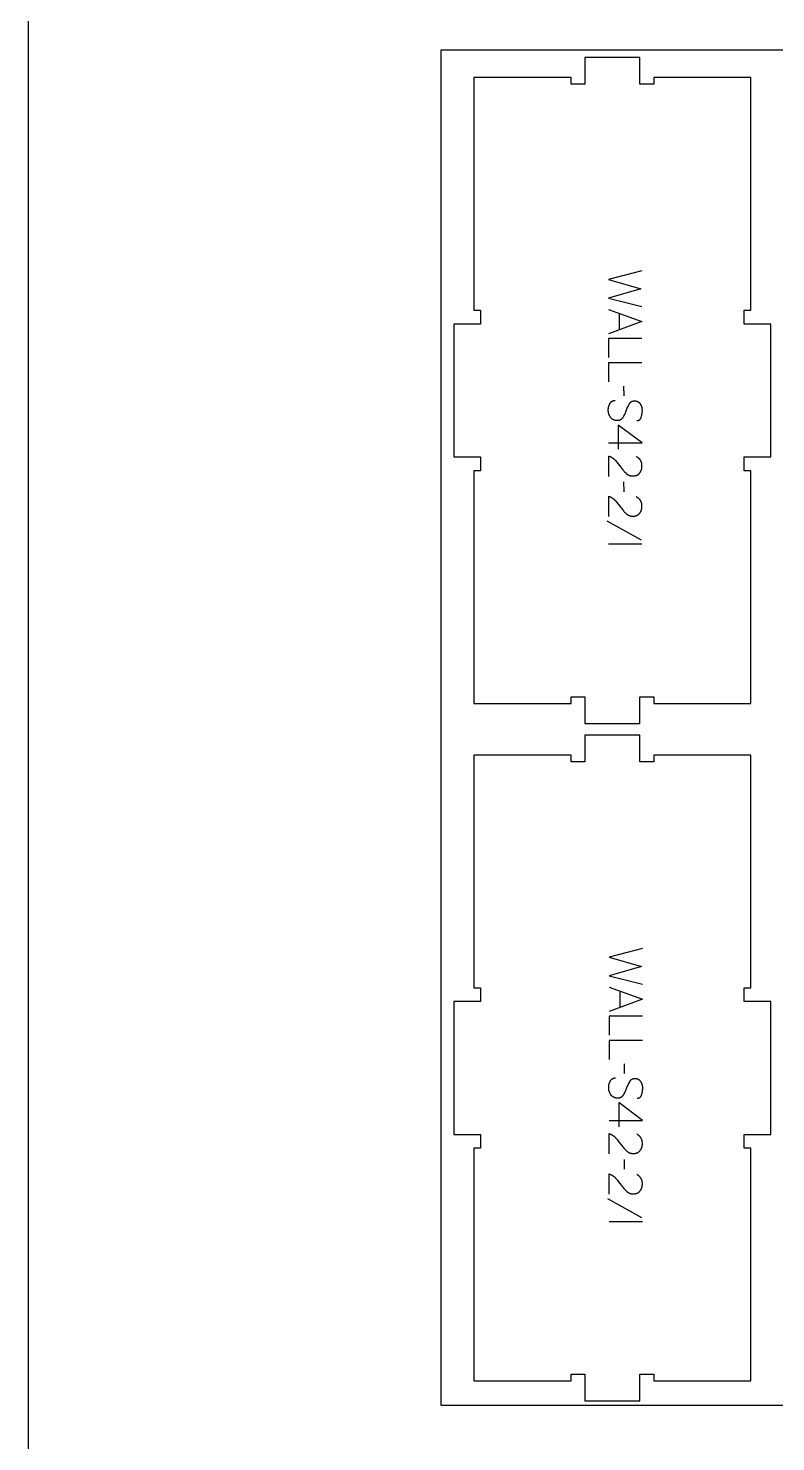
# Model space of a CAD drawing. Extents: x -17068 to -13885, y -19593 to -11999.
# Drawn here: x -17068 to -16395, y -13956 to -12684 of the extents above; entities that cross this region are included whole.
import ezdxf

# ---------------------------------------------------------------- set-up
doc = ezdxf.new("R2010")
doc.units = 0
for name, color, linetype in [('0_SHEET_SPRUCEPLY_2440X122', 1, 'CONTINUOUS'), ('1_ANYTOOL_1MMDEEP_LABELS_S', 2, 'CONTINUOUS'), ('4_ANYTOOL_CUTTHROUGH_OUTSI', 5, 'CONTINUOUS'), ('DONOTCUT', 18, 'CONTINUOUS')]:
    doc.layers.add(name, color=color, linetype=linetype)

msp = doc.modelspace()

# ---------------------------------------------------------------- linework, layer by layer
at = {"layer": '0_SHEET_SPRUCEPLY_2440X122'}
msp.add_lwpolyline([(-16696.5, -12703.3), (-16696.5, -13923.3), (-14256.5, -13923.3), (-14256.5, -12703.3)], close=True, dxfattribs=at)
at = {"layer": '1_ANYTOOL_1MMDEEP_LABELS_S'}
for points in [[(-16515.5, -12902.2), (-16545.5, -12909.9), (-16516.4, -12918.3), (-16545.5, -12926.8), (-16515.5, -12934.3)], [(-16545.5, -12936.9), (-16515.5, -12947.8), (-16545.5, -12958.8)], [(-16535.9, -12940.4), (-16535.9, -12955.3)], [(-16515.5, -12963.1), (-16545.5, -12963.1), (-16545.5, -12980.2)], [(-16515.5, -12984.9), (-16545.5, -12984.9), (-16545.5, -13002)], [(-16531.6, -13014.7), (-16531.7, -13005.9)], [(-16520.1, -13036.9), (-16519.9, -13036.9), (-16519.8, -13036.9), (-16519.7, -13036.9), (-16519.6, -13036.9), (-16519.5, -13036.9), (-16519.4, -13036.9), (-16519.3, -13036.9), (-16519.2, -13036.9), (-16519.2, -13036.8), (-16519.1, -13036.8), (-16519, -13036.8), (-16518.9, -13036.8), (-16518.8, -13036.8), (-16518.7, -13036.7), (-16518.7, -13036.7), (-16518.6, -13036.7), (-16518.5, -13036.7), (-16518.4, -13036.6), (-16518.4, -13036.6), (-16518.3, -13036.6), (-16518.2, -13036.5), (-16518.1, -13036.5), (-16518.1, -13036.5), (-16518, -13036.4), (-16517.9, -13036.4), (-16517.9, -13036.3), (-16517.8, -13036.3), (-16517.7, -13036.2), (-16517.7, -13036.2), (-16517.6, -13036.1), (-16517.5, -13036.1), (-16517.5, -13036), (-16517.4, -13036), (-16517.4, -13035.9), (-16517.3, -13035.9), (-16517.2, -13035.8), (-16517.2, -13035.8), (-16517.1, -13035.7), (-16517.1, -13035.6), (-16517, -13035.6), (-16517, -13035.5), (-16516.9, -13035.4), (-16516.9, -13035.4), (-16516.8, -13035.3), (-16516.8, -13035.2), (-16516.7, -13035.1), (-16516.7, -13035.1), (-16516.6, -13035), (-16516.6, -13034.9), (-16516.5, -13034.8), (-16516.5, -13034.8), (-16516.4, -13034.6), (-16516.3, -13034.4), (-16516.3, -13034.2), (-16516.2, -13034), (-16516.1, -13033.8), (-16516.1, -13033.6), (-16515.8, -13032.8), (-16515.7, -13032), (-16515.5, -13031.2), (-16515.4, -13030.5), (-16515.3, -13030.1), (-16515.3, -13029.7), (-16515.2, -13029.3), (-16515.2, -13029), (-16515.2, -13028.6), (-16515.1, -13028.2), (-16515.1, -13027.9), (-16515.1, -13027.5), (-16515.1, -13027.3), (-16515.1, -13027.1), (-16515.1, -13026.9), (-16515.2, -13026.8), (-16515.2, -13026.6), (-16515.2, -13026.4), (-16515.2, -13026.2), (-16515.2, -13026), (-16515.3, -13025.8), (-16515.3, -13025.6), (-16515.3, -13025.5), (-16515.4, -13025.3), (-16515.4, -13025.1), (-16515.5, -13024.9), (-16515.5, -13024.7), (-16515.6, -13024.6), (-16515.6, -13024.4), (-16515.7, -13024.2), (-16515.8, -13024), (-16515.8, -13023.9), (-16515.9, -13023.7), (-16516, -13023.5), (-16516.1, -13023.4), (-16516.2, -13023.2), (-16516.2, -13023), (-16516.3, -13022.9), (-16516.4, -13022.7), (-16516.5, -13022.5), (-16516.6, -13022.4), (-16516.7, -13022.2), (-16516.8, -13022.1), (-16516.9, -13021.9), (-16517.1, -13021.8), (-16517.2, -13021.6), (-16517.3, -13021.5), (-16517.4, -13021.3), (-16517.6, -13021.2), (-16517.7, -13021.1), (-16517.8, -13020.9), (-16518, -13020.8), (-16518.1, -13020.7), (-16518.2, -13020.6), (-16518.4, -13020.5), (-16518.5, -13020.4), (-16518.7, -13020.3), (-16518.8, -13020.2), (-16519, -13020.1), (-16519.2, -13020.1), (-16519.3, -13020), (-16519.5, -13019.9), (-16519.7, -13019.8), (-16519.8, -13019.8), (-16520, -13019.7), (-16520.2, -13019.7), (-16520.4, -13019.6), (-16520.6, -13019.6), (-16520.7, -13019.5), (-16520.9, -13019.5), (-16521.1, -13019.5), (-16521.3, -13019.5), (-16521.5, -13019.5), (-16521.7, -13019.4), (-16521.9, -13019.4), (-16522.2, -13019.4), (-16522.4, -13019.4), (-16522.6, -13019.4), (-16522.8, -13019.5), (-16523, -13019.5), (-16523.2, -13019.5), (-16523.4, -13019.5), (-16523.6, -13019.6), (-16523.8, -13019.6), (-16524, -13019.7), (-16524.1, -13019.7), (-16524.3, -13019.8), (-16524.5, -13019.8), (-16524.6, -13019.9), (-16524.7, -13019.9), (-16524.7, -13019.9), (-16524.8, -13020), (-16524.9, -13020), (-16525, -13020.1), (-16525.1, -13020.1), (-16525.2, -13020.1), (-16525.2, -13020.2), (-16525.3, -13020.2), (-16525.4, -13020.3), (-16525.5, -13020.3), (-16525.5, -13020.4), (-16525.6, -13020.4), (-16525.7, -13020.5), (-16525.8, -13020.5), (-16525.8, -13020.6), (-16525.9, -13020.6), (-16526, -13020.7), (-16526, -13020.8), (-16526.1, -13020.8), (-16526.2, -13020.9), (-16526.2, -13021), (-16526.3, -13021), (-16526.4, -13021.2), (-16526.6, -13021.3), (-16526.7, -13021.4), (-16526.8, -13021.6), (-16526.9, -13021.8), (-16527, -13021.9), (-16527.1, -13022.1), (-16527.2, -13022.3), (-16527.6, -13023), (-16528, -13023.7), (-16528.4, -13024.5), (-16528.7, -13025.2), (-16529.1, -13026), (-16529.4, -13026.8), (-16529.7, -13027.6), (-16530, -13028.4), (-16530.3, -13029.3), (-16530.7, -13030.1), (-16531, -13030.8), (-16531.4, -13031.6), (-16531.7, -13032.4), (-16532.1, -13033.1), (-16532.5, -13033.8), (-16533, -13034.5), (-16533.1, -13034.6), (-16533.2, -13034.8), (-16533.3, -13035), (-16533.4, -13035), (-16533.4, -13035.1), (-16533.5, -13035.2), (-16533.5, -13035.2), (-16533.6, -13035.3), (-16533.7, -13035.4), (-16533.7, -13035.4), (-16533.8, -13035.5), (-16533.9, -13035.6), (-16533.9, -13035.6), (-16534, -13035.7), (-16534.1, -13035.8), (-16534.2, -13035.8), (-16534.2, -13035.9), (-16534.3, -13035.9), (-16534.4, -13036), (-16534.4, -13036), (-16534.5, -13036.1), (-16534.6, -13036.1), (-16534.7, -13036.2), (-16534.8, -13036.2), (-16534.8, -13036.3), (-16534.9, -13036.3), (-16535, -13036.3), (-16535.1, -13036.4), (-16535.2, -13036.4), (-16535.3, -13036.5), (-16535.3, -13036.5), (-16535.4, -13036.5), (-16535.5, -13036.6), (-16535.6, -13036.6), (-16535.7, -13036.6), (-16535.8, -13036.7), (-16535.9, -13036.7), (-16536.1, -13036.7), (-16536.3, -13036.8), (-16536.5, -13036.8), (-16536.7, -13036.8), (-16536.9, -13036.9), (-16537.1, -13036.9), (-16537.3, -13036.9), (-16537.5, -13036.9), (-16537.7, -13036.9), (-16537.9, -13036.9), (-16538.2, -13036.9), (-16538.4, -13036.9), (-16538.6, -13036.9), (-16538.9, -13036.8), (-16539.1, -13036.8), (-16539.3, -13036.8), (-16539.5, -13036.7), (-16539.7, -13036.7), (-16539.9, -13036.6), (-16540.1, -13036.6), (-16540.3, -13036.5), (-16540.5, -13036.4), (-16540.7, -13036.4), (-16540.9, -13036.3), (-16541.1, -13036.2), (-16541.3, -13036.1), (-16541.5, -13036), (-16541.6, -13035.9), (-16541.8, -13035.8), (-16542, -13035.7), (-16542.2, -13035.6), (-16542.3, -13035.5), (-16542.5, -13035.4), (-16542.6, -13035.2), (-16542.8, -13035.1), (-16542.9, -13035), (-16543.1, -13034.8), (-16543.2, -13034.7), (-16543.3, -13034.5), (-16543.5, -13034.4), (-16543.6, -13034.2), (-16543.7, -13034.1), (-16543.8, -13033.9), (-16543.9, -13033.7), (-16544.2, -13033.3), (-16544.4, -13033), (-16544.6, -13032.6), (-16544.7, -13032.2), (-16544.9, -13031.9), (-16545.1, -13031.5), (-16545.1, -13031.3), (-16545.2, -13031.1), (-16545.3, -13030.9), (-16545.3, -13030.7), (-16545.4, -13030.5), (-16545.4, -13030.3), (-16545.5, -13030.1), (-16545.5, -13029.9), (-16545.6, -13029.7), (-16545.6, -13029.5), (-16545.6, -13029.3), (-16545.7, -13029.1), (-16545.7, -13028.9), (-16545.7, -13028.7), (-16545.8, -13028.3), (-16545.8, -13027.9), (-16545.8, -13027.5), (-16545.8, -13027.1), (-16545.8, -13026.7), (-16545.8, -13026.3), (-16545.7, -13025.9), (-16545.7, -13025.5), (-16545.6, -13025.1), (-16545.5, -13024.7), (-16545.4, -13024.3), (-16545.3, -13024), (-16545.2, -13023.6), (-16545.1, -13023.2), (-16545, -13022.9), (-16544.8, -13022.5), (-16544.6, -13022.1), (-16544.5, -13021.8), (-16544.3, -13021.4), (-16544.2, -13021.3), (-16544.1, -13021.1), (-16544, -13021), (-16543.8, -13020.8), (-16543.7, -13020.7), (-16543.6, -13020.5), (-16543.5, -13020.4), (-16543.4, -13020.2), (-16543.3, -13020.1), (-16543.1, -13020), (-16543, -13019.9), (-16542.9, -13019.8), (-16542.8, -13019.7), (-16542.7, -13019.7), (-16542.7, -13019.6), (-16542.6, -13019.6), (-16542.5, -13019.5), (-16542.5, -13019.5), (-16542.4, -13019.4), (-16542.3, -13019.4), (-16542.2, -13019.3), (-16542.2, -13019.3), (-16542.1, -13019.3), (-16542, -13019.2), (-16541.9, -13019.2), (-16541.9, -13019.2), (-16541.8, -13019.1), (-16541.7, -13019.1), (-16541.6, -13019.1), (-16541.5, -13019), (-16541.5, -13019), (-16541.4, -13019), (-16541.2, -13018.9), (-16541, -13018.9), (-16540.9, -13018.8), (-16540.7, -13018.8), (-16540.5, -13018.8), (-16540.3, -13018.7), (-16540.2, -13018.7), (-16540, -13018.7), (-16539.8, -13018.7), (-16539.6, -13018.7)], [(-16545.5, -13056.9), (-16515.4, -13057), (-16536.8, -13040.9)], [(-16536.8, -13040.9), (-16536.8, -13062.7)], [(-16545.4, -13087.1), (-16545.4, -13068.8), (-16544.9, -13069), (-16544.7, -13069.1), (-16544.5, -13069.2), (-16544.3, -13069.2), (-16544, -13069.3), (-16543.8, -13069.4), (-16543.6, -13069.5), (-16543.4, -13069.6), (-16543.2, -13069.7), (-16543, -13069.8), (-16542.8, -13069.9), (-16542.6, -13070.1), (-16542.4, -13070.2), (-16542.2, -13070.3), (-16542, -13070.4), (-16541.8, -13070.5), (-16541.6, -13070.7), (-16541.4, -13070.8), (-16541.3, -13070.9), (-16541.1, -13071.1), (-16540.9, -13071.2), (-16540.7, -13071.4), (-16540.5, -13071.5), (-16540.4, -13071.7), (-16540.2, -13071.9), (-16540, -13072), (-16539.9, -13072.2), (-16539.7, -13072.4), (-16539.5, -13072.5), (-16539.2, -13072.9), (-16538, -13074.4), (-16536.8, -13075.9), (-16535.7, -13077.4), (-16534.5, -13078.9), (-16534, -13079.6), (-16533.4, -13080.4), (-16532.8, -13081.1), (-16532.2, -13081.8), (-16531.7, -13082.4), (-16531.1, -13083.1), (-16530.4, -13083.7), (-16529.8, -13084.3), (-16529.7, -13084.5), (-16529.5, -13084.6), (-16529.4, -13084.7), (-16529.2, -13084.9), (-16529, -13085), (-16528.9, -13085.1), (-16528.7, -13085.2), (-16528.5, -13085.3), (-16528.3, -13085.5), (-16528.2, -13085.6), (-16528, -13085.7), (-16527.8, -13085.8), (-16527.6, -13085.8), (-16527.4, -13085.9), (-16527.2, -13086), (-16527.1, -13086.1), (-16526.9, -13086.2), (-16526.7, -13086.2), (-16526.5, -13086.3), (-16526.3, -13086.3), (-16526.1, -13086.4), (-16525.9, -13086.4), (-16525.7, -13086.5), (-16525.4, -13086.5), (-16525.2, -13086.6), (-16525, -13086.6), (-16524.8, -13086.6), (-16524.6, -13086.6), (-16524.4, -13086.7), (-16524.1, -13086.7), (-16523.9, -13086.7), (-16523.7, -13086.7), (-16523.4, -13086.7), (-16523.2, -13086.7), (-16523, -13086.7), (-16522.7, -13086.6), (-16522.5, -13086.6), (-16522.3, -13086.6), (-16522, -13086.6), (-16521.8, -13086.5), (-16521.6, -13086.5), (-16521.4, -13086.4), (-16521.2, -13086.4), (-16520.9, -13086.3), (-16520.7, -13086.3), (-16520.5, -13086.2), (-16520.3, -13086.1), (-16520.2, -13086), (-16520, -13086), (-16519.8, -13085.9), (-16519.6, -13085.8), (-16519.4, -13085.7), (-16519.2, -13085.6), (-16519.1, -13085.5), (-16518.9, -13085.4), (-16518.7, -13085.3), (-16518.6, -13085.1), (-16518.4, -13085), (-16518.3, -13084.9), (-16518.1, -13084.7), (-16518, -13084.6), (-16517.8, -13084.5), (-16517.7, -13084.3), (-16517.6, -13084.1), (-16517.4, -13084), (-16517.3, -13083.8), (-16517.2, -13083.7), (-16517.1, -13083.5), (-16517, -13083.3), (-16516.9, -13083.1), (-16516.8, -13083), (-16516.7, -13082.8), (-16516.6, -13082.6), (-16516.5, -13082.4), (-16516.4, -13082.2), (-16516.3, -13082.1), (-16516.2, -13081.9), (-16516.1, -13081.7), (-16516.1, -13081.5), (-16516, -13081.3), (-16515.9, -13081.1), (-16515.9, -13080.9), (-16515.8, -13080.7), (-16515.8, -13080.5), (-16515.7, -13080.3), (-16515.7, -13080), (-16515.6, -13079.8), (-16515.6, -13079.6), (-16515.6, -13079.4), (-16515.5, -13079.2), (-16515.5, -13078.9), (-16515.5, -13078.7), (-16515.5, -13078.5), (-16515.5, -13078.2), (-16515.5, -13077.8), (-16515.5, -13077.4), (-16515.5, -13077), (-16515.5, -13076.7), (-16515.5, -13076.3), (-16515.6, -13076), (-16515.6, -13075.7), (-16515.7, -13075.3), (-16515.8, -13075), (-16515.9, -13074.7), (-16515.9, -13074.5), (-16516, -13074.4), (-16516, -13074.2), (-16516.1, -13074.1), (-16516.1, -13073.9), (-16516.2, -13073.8), (-16516.2, -13073.6), (-16516.3, -13073.5), (-16516.4, -13073.4), (-16516.4, -13073.2), (-16516.5, -13073.1), (-16516.6, -13072.9), (-16516.7, -13072.8), (-16516.7, -13072.7), (-16516.8, -13072.5), (-16516.9, -13072.4), (-16517, -13072.3), (-16517.1, -13072.2), (-16517.2, -13072), (-16517.3, -13071.9), (-16517.4, -13071.8), (-16517.5, -13071.7), (-16517.6, -13071.6), (-16517.7, -13071.4), (-16517.8, -13071.3), (-16517.9, -13071.2), (-16518, -13071.1), (-16518.1, -13071), (-16518.2, -13070.9), (-16518.3, -13070.8), (-16518.5, -13070.7), (-16518.6, -13070.6), (-16518.8, -13070.4), (-16519.1, -13070.2), (-16519.4, -13070), (-16519.7, -13069.8), (-16520, -13069.6), (-16520.3, -13069.4), (-16520.6, -13069.3)], [(-16531.6, -13100.9), (-16531.7, -13092.1)], [(-16545.4, -13123.4), (-16545.4, -13105.1), (-16544.9, -13105.3), (-16544.7, -13105.4), (-16544.5, -13105.5), (-16544.3, -13105.5), (-16544, -13105.6), (-16543.8, -13105.7), (-16543.6, -13105.8), (-16543.4, -13105.9), (-16543.2, -13106), (-16543, -13106.1), (-16542.8, -13106.2), (-16542.6, -13106.4), (-16542.4, -13106.5), (-16542.2, -13106.6), (-16542, -13106.7), (-16541.8, -13106.8), (-16541.6, -13107), (-16541.4, -13107.1), (-16541.3, -13107.2), (-16541.1, -13107.4), (-16540.9, -13107.5), (-16540.7, -13107.7), (-16540.5, -13107.8), (-16540.4, -13108), (-16540.2, -13108.2), (-16540, -13108.3), (-16539.9, -13108.5), (-16539.7, -13108.7), (-16539.5, -13108.8), (-16539.2, -13109.2), (-16538, -13110.7), (-16536.8, -13112.2), (-16535.7, -13113.7), (-16534.5, -13115.2), (-16534, -13115.9), (-16533.4, -13116.7), (-16532.8, -13117.4), (-16532.2, -13118.1), (-16531.7, -13118.7), (-16531.1, -13119.4), (-16530.4, -13120), (-16529.8, -13120.6), (-16529.7, -13120.8), (-16529.5, -13120.9), (-16529.4, -13121), (-16529.2, -13121.2), (-16529, -13121.3), (-16528.9, -13121.4), (-16528.7, -13121.5), (-16528.5, -13121.6), (-16528.3, -13121.8), (-16528.2, -13121.9), (-16528, -13122), (-16527.8, -13122.1), (-16527.6, -13122.1), (-16527.4, -13122.2), (-16527.2, -13122.3), (-16527.1, -13122.4), (-16526.9, -13122.5), (-16526.7, -13122.5), (-16526.5, -13122.6), (-16526.3, -13122.6), (-16526.1, -13122.7), (-16525.9, -13122.7), (-16525.7, -13122.8), (-16525.4, -13122.8), (-16525.2, -13122.9), (-16525, -13122.9), (-16524.8, -13122.9), (-16524.6, -13122.9), (-16524.4, -13123), (-16524.1, -13123), (-16523.9, -13123), (-16523.7, -13123), (-16523.4, -13123), (-16523.2, -13123), (-16523, -13123), (-16522.7, -13122.9), (-16522.5, -13122.9), (-16522.3, -13122.9), (-16522, -13122.9), (-16521.8, -13122.8), (-16521.6, -13122.8), (-16521.4, -13122.7), (-16521.2, -13122.7), (-16520.9, -13122.6), (-16520.7, -13122.6), (-16520.5, -13122.5), (-16520.3, -13122.4), (-16520.2, -13122.3), (-16520, -13122.3), (-16519.8, -13122.2), (-16519.6, -13122.1), (-16519.4, -13122), (-16519.2, -13121.9), (-16519.1, -13121.8), (-16518.9, -13121.7), (-16518.7, -13121.6), (-16518.6, -13121.4), (-16518.4, -13121.3), (-16518.3, -13121.2), (-16518.1, -13121), (-16518, -13120.9), (-16517.8, -13120.8), (-16517.7, -13120.6), (-16517.6, -13120.4), (-16517.4, -13120.3), (-16517.3, -13120.1), (-16517.2, -13120), (-16517.1, -13119.8), (-16517, -13119.6), (-16516.9, -13119.4), (-16516.8, -13119.3), (-16516.7, -13119.1), (-16516.6, -13118.9), (-16516.5, -13118.7), (-16516.4, -13118.5), (-16516.3, -13118.4), (-16516.2, -13118.2), (-16516.1, -13118), (-16516.1, -13117.8), (-16516, -13117.6), (-16515.9, -13117.4), (-16515.9, -13117.2), (-16515.8, -13117), (-16515.8, -13116.8), (-16515.7, -13116.6), (-16515.7, -13116.3), (-16515.6, -13116.1), (-16515.6, -13115.9), (-16515.6, -13115.7), (-16515.5, -13115.5), (-16515.5, -13115.2), (-16515.5, -13115), (-16515.5, -13114.8), (-16515.5, -13114.5), (-16515.5, -13114.1), (-16515.5, -13113.7), (-16515.5, -13113.3), (-16515.5, -13113), (-16515.5, -13112.6), (-16515.6, -13112.3), (-16515.6, -13112), (-16515.7, -13111.6), (-16515.8, -13111.3), (-16515.9, -13111), (-16515.9, -13110.8), (-16516, -13110.7), (-16516, -13110.5), (-16516.1, -13110.4), (-16516.1, -13110.2), (-16516.2, -13110.1), (-16516.2, -13109.9), (-16516.3, -13109.8), (-16516.4, -13109.7), (-16516.4, -13109.5), (-16516.5, -13109.4), (-16516.6, -13109.2), (-16516.7, -13109.1), (-16516.7, -13109), (-16516.8, -13108.8), (-16516.9, -13108.7), (-16517, -13108.6), (-16517.1, -13108.5), (-16517.2, -13108.3), (-16517.3, -13108.2), (-16517.4, -13108.1), (-16517.5, -13108), (-16517.6, -13107.9), (-16517.7, -13107.7), (-16517.8, -13107.6), (-16517.9, -13107.5), (-16518, -13107.4), (-16518.1, -13107.3), (-16518.2, -13107.2), (-16518.3, -13107.1), (-16518.5, -13107), (-16518.6, -13106.9), (-16518.8, -13106.7), (-16519.1, -13106.5), (-16519.4, -13106.3), (-16519.7, -13106.1), (-16520, -13105.9), (-16520.3, -13105.7), (-16520.6, -13105.6)], [(-16515.9, -13144.7), (-16546.7, -13127.5)], [(-16515.5, -13148.2), (-16545.5, -13148.2)], [(-16515.1, -13512.2), (-16545.1, -13519.9), (-16516, -13528.3), (-16545.1, -13536.8), (-16515.1, -13544.3)], [(-16545.1, -13546.9), (-16515.1, -13557.8), (-16545.1, -13568.8)], [(-16535.5, -13550.4), (-16535.5, -13565.3)], [(-16515.1, -13573.1), (-16545.1, -13573.1), (-16545.1, -13590.2)], [(-16515.1, -13594.9), (-16545.1, -13594.9), (-16545.1, -13612)], [(-16531.2, -13624.7), (-16531.3, -13615.9)], [(-16519.7, -13646.9), (-16519.5, -13646.9), (-16519.4, -13646.9), (-16519.3, -13646.9), (-16519.2, -13646.9), (-16519.1, -13646.9), (-16519, -13646.9), (-16519, -13646.9), (-16518.9, -13646.9), (-16518.8, -13646.8), (-16518.7, -13646.8), (-16518.6, -13646.8), (-16518.5, -13646.8), (-16518.5, -13646.8), (-16518.4, -13646.7), (-16518.3, -13646.7), (-16518.2, -13646.7), (-16518.1, -13646.7), (-16518.1, -13646.6), (-16518, -13646.6), (-16517.9, -13646.6), (-16517.8, -13646.5), (-16517.8, -13646.5), (-16517.7, -13646.5), (-16517.6, -13646.4), (-16517.6, -13646.4), (-16517.5, -13646.3), (-16517.4, -13646.3), (-16517.4, -13646.2), (-16517.3, -13646.2), (-16517.2, -13646.1), (-16517.2, -13646.1), (-16517.1, -13646), (-16517, -13646), (-16517, -13645.9), (-16516.9, -13645.9), (-16516.9, -13645.8), (-16516.8, -13645.8), (-16516.8, -13645.7), (-16516.7, -13645.6), (-16516.7, -13645.6), (-16516.6, -13645.5), (-16516.5, -13645.4), (-16516.5, -13645.4), (-16516.4, -13645.3), (-16516.4, -13645.2), (-16516.4, -13645.1), (-16516.3, -13645.1), (-16516.3, -13645), (-16516.2, -13644.9), (-16516.2, -13644.8), (-16516.1, -13644.8), (-16516, -13644.6), (-16516, -13644.4), (-16515.9, -13644.2), (-16515.8, -13644), (-16515.8, -13643.8), (-16515.7, -13643.6), (-16515.5, -13642.8), (-16515.3, -13642), (-16515.1, -13641.2), (-16515, -13640.5), (-16514.9, -13640.1), (-16514.9, -13639.7), (-16514.9, -13639.3), (-16514.8, -13639), (-16514.8, -13638.6), (-16514.8, -13638.2), (-16514.8, -13637.9), (-16514.8, -13637.5), (-16514.8, -13637.3), (-16514.8, -13637.1), (-16514.8, -13636.9), (-16514.8, -13636.8), (-16514.8, -13636.6), (-16514.8, -13636.4), (-16514.8, -13636.2), (-16514.9, -13636), (-16514.9, -13635.8), (-16514.9, -13635.6), (-16515, -13635.5), (-16515, -13635.3), (-16515.1, -13635.1), (-16515.1, -13634.9), (-16515.2, -13634.7), (-16515.2, -13634.6), (-16515.3, -13634.4), (-16515.3, -13634.2), (-16515.4, -13634), (-16515.5, -13633.9), (-16515.5, -13633.7), (-16515.6, -13633.5), (-16515.7, -13633.4), (-16515.8, -13633.2), (-16515.9, -13633), (-16516, -13632.9), (-16516.1, -13632.7), (-16516.2, -13632.5), (-16516.3, -13632.4), (-16516.4, -13632.2), (-16516.5, -13632.1), (-16516.6, -13631.9), (-16516.7, -13631.8), (-16516.8, -13631.6), (-16516.9, -13631.5), (-16517.1, -13631.3), (-16517.2, -13631.2), (-16517.3, -13631.1), (-16517.5, -13630.9), (-16517.6, -13630.8), (-16517.7, -13630.7), (-16517.9, -13630.6), (-16518, -13630.5), (-16518.2, -13630.4), (-16518.3, -13630.3), (-16518.5, -13630.2), (-16518.6, -13630.1), (-16518.8, -13630.1), (-16519, -13630), (-16519.1, -13629.9), (-16519.3, -13629.8), (-16519.5, -13629.8), (-16519.6, -13629.7), (-16519.8, -13629.7), (-16520, -13629.6), (-16520.2, -13629.6), (-16520.4, -13629.5), (-16520.6, -13629.5), (-16520.8, -13629.5), (-16521, -13629.5), (-16521.2, -13629.5), (-16521.4, -13629.4), (-16521.6, -13629.4), (-16521.8, -13629.4), (-16522, -13629.4), (-16522.2, -13629.4), (-16522.4, -13629.5), (-16522.6, -13629.5), (-16522.8, -13629.5), (-16523, -13629.5), (-16523.2, -13629.6), (-16523.4, -13629.6), (-16523.6, -13629.7), (-16523.8, -13629.7), (-16524, -13629.8), (-16524.1, -13629.8), (-16524.2, -13629.9), (-16524.3, -13629.9), (-16524.4, -13629.9), (-16524.5, -13630), (-16524.5, -13630), (-16524.6, -13630.1), (-16524.7, -13630.1), (-16524.8, -13630.1), (-16524.9, -13630.2), (-16524.9, -13630.2), (-16525, -13630.3), (-16525.1, -13630.3), (-16525.2, -13630.4), (-16525.2, -13630.4), (-16525.3, -13630.5), (-16525.4, -13630.5), (-16525.5, -13630.6), (-16525.5, -13630.6), (-16525.6, -13630.7), (-16525.7, -13630.8), (-16525.7, -13630.8), (-16525.8, -13630.9), (-16525.9, -13631), (-16525.9, -13631), (-16526.1, -13631.2), (-16526.2, -13631.3), (-16526.3, -13631.4), (-16526.4, -13631.6), (-16526.5, -13631.8), (-16526.6, -13631.9), (-16526.7, -13632.1), (-16526.8, -13632.3), (-16527.2, -13633), (-16527.6, -13633.7), (-16528, -13634.5), (-16528.3, -13635.2), (-16528.7, -13636), (-16529, -13636.8), (-16529.3, -13637.6), (-16529.7, -13638.4), (-16530, -13639.3), (-16530.3, -13640.1), (-16530.6, -13640.8), (-16531, -13641.6), (-16531.4, -13642.4), (-16531.8, -13643.1), (-16532.2, -13643.8), (-16532.6, -13644.5), (-16532.7, -13644.6), (-16532.8, -13644.8), (-16532.9, -13645), (-16533, -13645), (-16533, -13645.1), (-16533.1, -13645.2), (-16533.2, -13645.2), (-16533.2, -13645.3), (-16533.3, -13645.4), (-16533.4, -13645.4), (-16533.4, -13645.5), (-16533.5, -13645.6), (-16533.6, -13645.6), (-16533.6, -13645.7), (-16533.7, -13645.8), (-16533.8, -13645.8), (-16533.9, -13645.9), (-16533.9, -13645.9), (-16534, -13646), (-16534.1, -13646), (-16534.2, -13646.1), (-16534.2, -13646.1), (-16534.3, -13646.2), (-16534.4, -13646.2), (-16534.5, -13646.3), (-16534.6, -13646.3), (-16534.6, -13646.3), (-16534.7, -13646.4), (-16534.8, -13646.4), (-16534.9, -13646.5), (-16535, -13646.5), (-16535.1, -13646.5), (-16535.2, -13646.6), (-16535.2, -13646.6), (-16535.3, -13646.6), (-16535.4, -13646.7), (-16535.5, -13646.7), (-16535.7, -13646.7), (-16535.9, -13646.8), (-16536.1, -13646.8), (-16536.3, -13646.8), (-16536.5, -13646.9), (-16536.7, -13646.9), (-16536.9, -13646.9), (-16537.1, -13646.9), (-16537.3, -13646.9), (-16537.6, -13646.9), (-16537.8, -13646.9), (-16538, -13646.9), (-16538.3, -13646.9), (-16538.5, -13646.8), (-16538.7, -13646.8), (-16538.9, -13646.8), (-16539.1, -13646.7), (-16539.4, -13646.7), (-16539.6, -13646.6), (-16539.8, -13646.6), (-16540, -13646.5), (-16540.2, -13646.4), (-16540.4, -13646.4), (-16540.6, -13646.3), (-16540.7, -13646.2), (-16540.9, -13646.1), (-16541.1, -13646), (-16541.3, -13645.9), (-16541.5, -13645.8), (-16541.6, -13645.7), (-16541.8, -13645.6), (-16541.9, -13645.5), (-16542.1, -13645.4), (-16542.3, -13645.2), (-16542.4, -13645.1), (-16542.6, -13645), (-16542.7, -13644.8), (-16542.8, -13644.7), (-16543, -13644.5), (-16543.1, -13644.4), (-16543.2, -13644.2), (-16543.3, -13644.1), (-16543.5, -13643.9), (-16543.6, -13643.7), (-16543.8, -13643.3), (-16544, -13643), (-16544.2, -13642.6), (-16544.4, -13642.2), (-16544.5, -13641.9), (-16544.7, -13641.5), (-16544.8, -13641.3), (-16544.8, -13641.1), (-16544.9, -13640.9), (-16545, -13640.7), (-16545, -13640.5), (-16545.1, -13640.3), (-16545.1, -13640.1), (-16545.2, -13639.9), (-16545.2, -13639.7), (-16545.2, -13639.5), (-16545.3, -13639.3), (-16545.3, -13639.1), (-16545.3, -13638.9), (-16545.4, -13638.7), (-16545.4, -13638.3), (-16545.4, -13637.9), (-16545.4, -13637.5), (-16545.4, -13637.1), (-16545.4, -13636.7), (-16545.4, -13636.3), (-16545.4, -13635.9), (-16545.3, -13635.5), (-16545.2, -13635.1), (-16545.2, -13634.7), (-16545.1, -13634.3), (-16545, -13634), (-16544.9, -13633.6), (-16544.7, -13633.2), (-16544.6, -13632.9), (-16544.4, -13632.5), (-16544.3, -13632.1), (-16544.1, -13631.8), (-16543.9, -13631.4), (-16543.8, -13631.3), (-16543.7, -13631.1), (-16543.6, -13631), (-16543.5, -13630.8), (-16543.4, -13630.7), (-16543.3, -13630.5), (-16543.1, -13630.4), (-16543, -13630.2), (-16542.9, -13630.1), (-16542.8, -13630), (-16542.6, -13629.9), (-16542.5, -13629.8), (-16542.4, -13629.7), (-16542.4, -13629.7), (-16542.3, -13629.6), (-16542.2, -13629.6), (-16542.2, -13629.5), (-16542.1, -13629.5), (-16542, -13629.4), (-16541.9, -13629.4), (-16541.9, -13629.3), (-16541.8, -13629.3), (-16541.7, -13629.3), (-16541.6, -13629.2), (-16541.6, -13629.2), (-16541.5, -13629.2), (-16541.4, -13629.1), (-16541.3, -13629.1), (-16541.3, -13629.1), (-16541.2, -13629), (-16541.1, -13629), (-16541, -13629), (-16540.8, -13628.9), (-16540.7, -13628.9), (-16540.5, -13628.8), (-16540.3, -13628.8), (-16540.2, -13628.8), (-16540, -13628.7), (-16539.8, -13628.7), (-16539.6, -13628.7), (-16539.4, -13628.7), (-16539.2, -13628.7)], [(-16545.1, -13666.9), (-16515.1, -13667), (-16536.4, -13650.9)], [(-16536.4, -13650.9), (-16536.4, -13672.7)], [(-16545.1, -13697.1), (-16545, -13678.8), (-16544.6, -13679), (-16544.3, -13679.1), (-16544.1, -13679.2), (-16543.9, -13679.2), (-16543.7, -13679.3), (-16543.5, -13679.4), (-16543.2, -13679.5), (-16543, -13679.6), (-16542.8, -13679.7), (-16542.6, -13679.8), (-16542.4, -13679.9), (-16542.2, -13680.1), (-16542, -13680.2), (-16541.8, -13680.3), (-16541.6, -13680.4), (-16541.4, -13680.5), (-16541.3, -13680.7), (-16541.1, -13680.8), (-16540.9, -13680.9), (-16540.7, -13681.1), (-16540.5, -13681.2), (-16540.3, -13681.4), (-16540.2, -13681.5), (-16540, -13681.7), (-16539.8, -13681.9), (-16539.7, -13682), (-16539.5, -13682.2), (-16539.3, -13682.4), (-16539.2, -13682.5), (-16538.9, -13682.9), (-16537.6, -13684.4), (-16536.5, -13685.9), (-16535.3, -13687.4), (-16534.2, -13688.9), (-16533.6, -13689.6), (-16533, -13690.4), (-16532.5, -13691.1), (-16531.9, -13691.8), (-16531.3, -13692.4), (-16530.7, -13693.1), (-16530.1, -13693.7), (-16529.5, -13694.3), (-16529.3, -13694.5), (-16529.1, -13694.6), (-16529, -13694.7), (-16528.8, -13694.9), (-16528.7, -13695), (-16528.5, -13695.1), (-16528.3, -13695.2), (-16528.1, -13695.3), (-16528, -13695.5), (-16527.8, -13695.6), (-16527.6, -13695.7), (-16527.4, -13695.8), (-16527.2, -13695.8), (-16527.1, -13695.9), (-16526.9, -13696), (-16526.7, -13696.1), (-16526.5, -13696.2), (-16526.3, -13696.2), (-16526.1, -13696.3), (-16525.9, -13696.3), (-16525.7, -13696.4), (-16525.5, -13696.4), (-16525.3, -13696.5), (-16525.1, -13696.5), (-16524.9, -13696.6), (-16524.7, -13696.6), (-16524.4, -13696.6), (-16524.2, -13696.6), (-16524, -13696.7), (-16523.8, -13696.7), (-16523.6, -13696.7), (-16523.3, -13696.7), (-16523.1, -13696.7), (-16522.8, -13696.7), (-16522.6, -13696.7), (-16522.4, -13696.6), (-16522.1, -13696.6), (-16521.9, -13696.6), (-16521.7, -13696.6), (-16521.4, -13696.5), (-16521.2, -13696.5), (-16521, -13696.4), (-16520.8, -13696.4), (-16520.6, -13696.3), (-16520.4, -13696.3), (-16520.2, -13696.2), (-16520, -13696.1), (-16519.8, -13696), (-16519.6, -13696), (-16519.4, -13695.9), (-16519.2, -13695.8), (-16519, -13695.7), (-16518.9, -13695.6), (-16518.7, -13695.5), (-16518.5, -13695.4), (-16518.4, -13695.3), (-16518.2, -13695.1), (-16518.1, -13695), (-16517.9, -13694.9), (-16517.8, -13694.7), (-16517.6, -13694.6), (-16517.5, -13694.5), (-16517.3, -13694.3), (-16517.2, -13694.1), (-16517.1, -13694), (-16516.9, -13693.8), (-16516.8, -13693.7), (-16516.7, -13693.5), (-16516.6, -13693.3), (-16516.5, -13693.1), (-16516.4, -13693), (-16516.3, -13692.8), (-16516.2, -13692.6), (-16516.1, -13692.4), (-16516, -13692.2), (-16515.9, -13692.1), (-16515.8, -13691.9), (-16515.8, -13691.7), (-16515.7, -13691.5), (-16515.6, -13691.3), (-16515.6, -13691.1), (-16515.5, -13690.9), (-16515.4, -13690.7), (-16515.4, -13690.5), (-16515.4, -13690.3), (-16515.3, -13690), (-16515.3, -13689.8), (-16515.2, -13689.6), (-16515.2, -13689.4), (-16515.2, -13689.2), (-16515.2, -13688.9), (-16515.1, -13688.7), (-16515.1, -13688.5), (-16515.1, -13688.2), (-16515.1, -13687.8), (-16515.1, -13687.4), (-16515.1, -13687), (-16515.1, -13686.7), (-16515.2, -13686.3), (-16515.2, -13686), (-16515.3, -13685.7), (-16515.3, -13685.3), (-16515.4, -13685), (-16515.5, -13684.7), (-16515.6, -13684.5), (-16515.6, -13684.4), (-16515.7, -13684.2), (-16515.7, -13684.1), (-16515.8, -13683.9), (-16515.8, -13683.8), (-16515.9, -13683.6), (-16515.9, -13683.5), (-16516, -13683.4), (-16516.1, -13683.2), (-16516.1, -13683.1), (-16516.2, -13682.9), (-16516.3, -13682.8), (-16516.4, -13682.7), (-16516.5, -13682.5), (-16516.5, -13682.4), (-16516.6, -13682.3), (-16516.7, -13682.2), (-16516.8, -13682), (-16516.9, -13681.9), (-16517, -13681.8), (-16517.1, -13681.7), (-16517.2, -13681.6), (-16517.3, -13681.4), (-16517.4, -13681.3), (-16517.5, -13681.2), (-16517.6, -13681.1), (-16517.7, -13681), (-16517.9, -13680.9), (-16518, -13680.8), (-16518.1, -13680.7), (-16518.2, -13680.6), (-16518.5, -13680.4), (-16518.7, -13680.2), (-16519, -13680), (-16519.3, -13679.8), (-16519.6, -13679.6), (-16519.9, -13679.4), (-16520.2, -13679.3)], [(-16531.2, -13710.9), (-16531.3, -13702.1)], [(-16545.1, -13733.4), (-16545, -13715.1), (-16544.6, -13715.3), (-16544.3, -13715.4), (-16544.1, -13715.5), (-16543.9, -13715.5), (-16543.7, -13715.6), (-16543.5, -13715.7), (-16543.2, -13715.8), (-16543, -13715.9), (-16542.8, -13716), (-16542.6, -13716.1), (-16542.4, -13716.2), (-16542.2, -13716.4), (-16542, -13716.5), (-16541.8, -13716.6), (-16541.6, -13716.7), (-16541.4, -13716.8), (-16541.3, -13717), (-16541.1, -13717.1), (-16540.9, -13717.2), (-16540.7, -13717.4), (-16540.5, -13717.5), (-16540.3, -13717.7), (-16540.2, -13717.8), (-16540, -13718), (-16539.8, -13718.2), (-16539.7, -13718.3), (-16539.5, -13718.5), (-16539.3, -13718.7), (-16539.2, -13718.8), (-16538.9, -13719.2), (-16537.6, -13720.7), (-16536.5, -13722.2), (-16535.3, -13723.7), (-16534.2, -13725.2), (-16533.6, -13725.9), (-16533, -13726.7), (-16532.5, -13727.4), (-16531.9, -13728.1), (-16531.3, -13728.7), (-16530.7, -13729.4), (-16530.1, -13730), (-16529.5, -13730.6), (-16529.3, -13730.8), (-16529.1, -13730.9), (-16529, -13731), (-16528.8, -13731.2), (-16528.7, -13731.3), (-16528.5, -13731.4), (-16528.3, -13731.5), (-16528.1, -13731.6), (-16528, -13731.8), (-16527.8, -13731.9), (-16527.6, -13732), (-16527.4, -13732.1), (-16527.2, -13732.1), (-16527.1, -13732.2), (-16526.9, -13732.3), (-16526.7, -13732.4), (-16526.5, -13732.5), (-16526.3, -13732.5), (-16526.1, -13732.6), (-16525.9, -13732.6), (-16525.7, -13732.7), (-16525.5, -13732.7), (-16525.3, -13732.8), (-16525.1, -13732.8), (-16524.9, -13732.9), (-16524.7, -13732.9), (-16524.4, -13732.9), (-16524.2, -13732.9), (-16524, -13733), (-16523.8, -13733), (-16523.6, -13733), (-16523.3, -13733), (-16523.1, -13733), (-16522.8, -13733), (-16522.6, -13733), (-16522.4, -13732.9), (-16522.1, -13732.9), (-16521.9, -13732.9), (-16521.7, -13732.9), (-16521.4, -13732.8), (-16521.2, -13732.8), (-16521, -13732.7), (-16520.8, -13732.7), (-16520.6, -13732.6), (-16520.4, -13732.6), (-16520.2, -13732.5), (-16520, -13732.4), (-16519.8, -13732.3), (-16519.6, -13732.3), (-16519.4, -13732.2), (-16519.2, -13732.1), (-16519, -13732), (-16518.9, -13731.9), (-16518.7, -13731.8), (-16518.5, -13731.7), (-16518.4, -13731.6), (-16518.2, -13731.4), (-16518.1, -13731.3), (-16517.9, -13731.2), (-16517.8, -13731), (-16517.6, -13730.9), (-16517.5, -13730.8), (-16517.3, -13730.6), (-16517.2, -13730.4), (-16517.1, -13730.3), (-16516.9, -13730.1), (-16516.8, -13730), (-16516.7, -13729.8), (-16516.6, -13729.6), (-16516.5, -13729.4), (-16516.4, -13729.3), (-16516.3, -13729.1), (-16516.2, -13728.9), (-16516.1, -13728.7), (-16516, -13728.5), (-16515.9, -13728.4), (-16515.8, -13728.2), (-16515.8, -13728), (-16515.7, -13727.8), (-16515.6, -13727.6), (-16515.6, -13727.4), (-16515.5, -13727.2), (-16515.4, -13727), (-16515.4, -13726.8), (-16515.4, -13726.6), (-16515.3, -13726.3), (-16515.3, -13726.1), (-16515.2, -13725.9), (-16515.2, -13725.7), (-16515.2, -13725.5), (-16515.2, -13725.2), (-16515.1, -13725), (-16515.1, -13724.8), (-16515.1, -13724.5), (-16515.1, -13724.1), (-16515.1, -13723.7), (-16515.1, -13723.3), (-16515.1, -13723), (-16515.2, -13722.6), (-16515.2, -13722.3), (-16515.3, -13722), (-16515.3, -13721.6), (-16515.4, -13721.3), (-16515.5, -13721), (-16515.6, -13720.8), (-16515.6, -13720.7), (-16515.7, -13720.5), (-16515.7, -13720.4), (-16515.8, -13720.2), (-16515.8, -13720.1), (-16515.9, -13719.9), (-16515.9, -13719.8), (-16516, -13719.7), (-16516.1, -13719.5), (-16516.1, -13719.4), (-16516.2, -13719.2), (-16516.3, -13719.1), (-16516.4, -13719), (-16516.5, -13718.8), (-16516.5, -13718.7), (-16516.6, -13718.6), (-16516.7, -13718.5), (-16516.8, -13718.3), (-16516.9, -13718.2), (-16517, -13718.1), (-16517.1, -13718), (-16517.2, -13717.9), (-16517.3, -13717.7), (-16517.4, -13717.6), (-16517.5, -13717.5), (-16517.6, -13717.4), (-16517.7, -13717.3), (-16517.9, -13717.2), (-16518, -13717.1), (-16518.1, -13717), (-16518.2, -13716.9), (-16518.5, -13716.7), (-16518.7, -13716.5), (-16519, -13716.3), (-16519.3, -13716.1), (-16519.6, -13715.9), (-16519.9, -13715.7), (-16520.2, -13715.6)], [(-16515.6, -13754.7), (-16546.3, -13737.5)], [(-16515.1, -13758.2), (-16545.1, -13758.2)]]:
    msp.add_lwpolyline(points, dxfattribs=at)
at = {"layer": '4_ANYTOOL_CUTTHROUGH_OUTSI', "color": 5}
for points in [[(-16417.3, -12937.5), (-16417.3, -12728), (-16504.8, -12728), (-16504.8, -12734), (-16517.3, -12734), (-16517.3, -12710), (-16566.8, -12710), (-16566.8, -12734), (-16579.3, -12734), (-16579.3, -12728), (-16666.8, -12728), (-16666.8, -12937.5), (-16660.8, -12937.5), (-16660.8, -12950), (-16684.8, -12950), (-16684.8, -13069.5), (-16660.8, -13069.5), (-16660.8, -13082), (-16666.8, -13082), (-16666.8, -13291.5), (-16579.3, -13291.5), (-16579.3, -13285.5), (-16566.8, -13285.5), (-16566.8, -13309.5), (-16517.3, -13309.5), (-16517.3, -13285.5), (-16504.8, -13285.5), (-16504.8, -13291.5), (-16417.3, -13291.5), (-16417.3, -13082), (-16423.3, -13082), (-16423.3, -13069.5), (-16399.3, -13069.5), (-16399.3, -12950), (-16423.3, -12950), (-16423.3, -12937.5)], [(-16417.3, -13547.5), (-16417.3, -13338), (-16504.8, -13338), (-16504.8, -13344), (-16517.3, -13344), (-16517.3, -13320), (-16566.8, -13320), (-16566.8, -13344), (-16579.3, -13344), (-16579.3, -13338), (-16666.8, -13338), (-16666.8, -13547.5), (-16660.8, -13547.5), (-16660.8, -13560), (-16684.8, -13560), (-16684.8, -13679.5), (-16660.8, -13679.5), (-16660.8, -13692), (-16666.8, -13692), (-16666.8, -13901.5), (-16579.3, -13901.5), (-16579.3, -13895.5), (-16566.8, -13895.5), (-16566.8, -13919.5), (-16517.3, -13919.5), (-16517.3, -13895.5), (-16504.8, -13895.5), (-16504.8, -13901.5), (-16417.3, -13901.5), (-16417.3, -13692), (-16423.3, -13692), (-16423.3, -13679.5), (-16399.3, -13679.5), (-16399.3, -13560), (-16423.3, -13560), (-16423.3, -13547.5)]]:
    msp.add_lwpolyline(points, close=True, dxfattribs=at)
at = {"layer": 'DONOTCUT'}
msp.add_lwpolyline([(-17068.2, -19592.7), (-13884.8, -19592.7), (-13884.8, -11999.3), (-17068.2, -11999.3)], close=True, dxfattribs=at)

doc.saveas('drawing.dxf')
